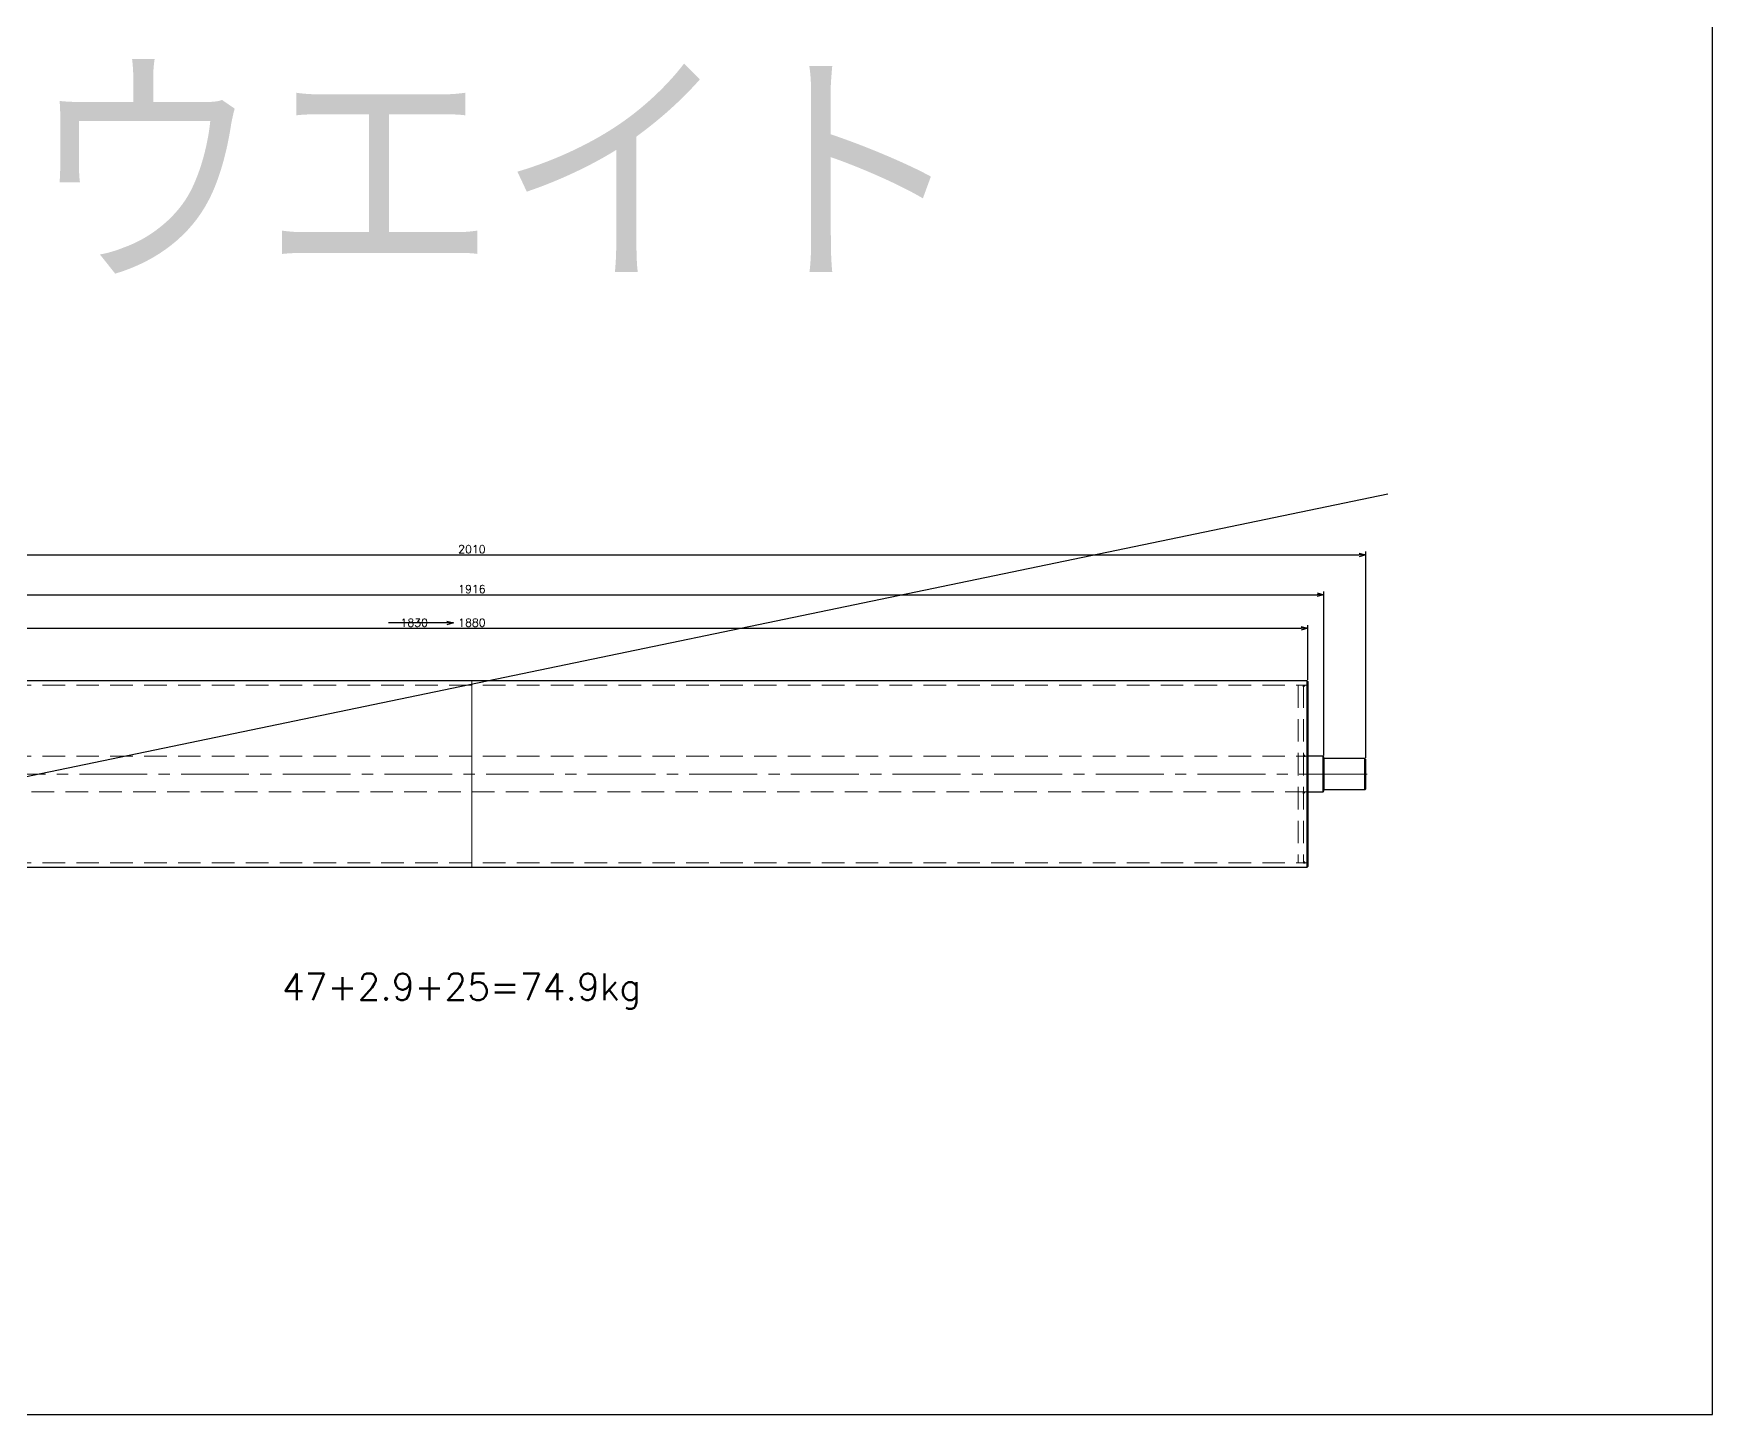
# Model space of a CAD drawing. Header units: millimetres. Extents: x -8731 to 85711, y -14522 to 31379.
# Drawn here: x 3875 to 5763, y -5720 to -4169 of the extents above; entities that cross this region are included whole.
import ezdxf

# ---------------------------------------------------------------- set-up
doc = ezdxf.new("R2010")
doc.units = ezdxf.units.MM
doc.header["$LTSCALE"] = 4
doc.header["$PDMODE"] = 99
doc.header["$PDSIZE"] = 1
doc.linetypes.add('CENTER2', pattern=[28.575, 19.05, -3.175, 3.175, -3.175])
doc.linetypes.add('HIDDEN', pattern=[9.525, 6.35, -3.175])
for name, color, linetype, lineweight in [('04_HIDDEN', 2, 'HIDDEN', 13), ('05_CENTER', 4, 'CENTER2', 13), ('08_DIM', 3, 'Continuous', 13)]:
    doc.layers.add(name, color=color, linetype=linetype, lineweight=lineweight)
doc.layers.add('10_DRAFT', color=8, linetype='Continuous', lineweight=0, plot=False)
doc.styles.add('KSS_TXT', font='txt.shx', dxfattribs={"bigfont": 'extfont2.shx'})
doc.dimstyles.new('KSS_DIM', dxfattribs={"dimscale": 3, "dimtxt": 3, "dimasz": 2.5, "dimexe": 1.25, "dimexo": 0.625, "dimtad": 1, "dimdsep": 46, "dimtxsty": 'KSS_TXT', "dimblk": 'OPEN30', "dimcen": 0, "dimazin": 2, "dimtfac": 0.75, "dimtmove": 0, "dimatfit": 3, "dimldrblk": 'OPEN30', "dimfxl": 1, "dimtolj": 1, "dimarcsym": 0})

# ---------------------------------------------------------------- blocks, each defined once
blk = doc.blocks.new('_Open30')
at = {"color": 0, "linetype": 'ByBlock', "lineweight": -2}
for p, q in [((-1, 0.27), (0, 0)), ((0, 0), (-1, -0.27)), ((0, 0), (-1, 0))]:
    blk.add_line(p, q, dxfattribs=at)
blk = doc.blocks.new('*D2291')
at = {"layer": '08_DIM', "color": 0, "lineweight": -2, "transparency": 16777216}
for p, q in [((3427.8, -4894.8), (3427.8, -4833.2)), ((3435.3, -4836.9), (5300.3, -4836.9)), ((5307.8, -4894.8), (5307.8, -4833.2))]:
    blk.add_line(p, q, dxfattribs=at)
at = {"layer": 'Defpoints', "color": 0, "transparency": 16777216}
for p in [(5307.8, -4836.9), (3427.8, -4896.7), (5307.8, -4896.7)]:
    blk.add_point(p, dxfattribs=at)
at = {"layer": '08_DIM', "color": 0, "lineweight": -2, "transparency": 16777216, "xscale": 7.5, "yscale": 7.5, "zscale": 7.5, "rotation": 180}
blk.add_blockref('_Open30', (3427.8, -4836.9), dxfattribs=at)
at = {"layer": '08_DIM', "color": 0, "lineweight": -2, "transparency": 16777216, "xscale": 7.5, "yscale": 7.5, "zscale": 7.5}
blk.add_blockref('_Open30', (5307.8, -4836.9), dxfattribs=at)
at = {"layer": '08_DIM', "color": 0, "transparency": 16777216, "insert": (4367.8, -4830.6), "char_height": 9, "attachment_point": 5, "style": 'KSS_TXT'}
blk.add_mtext('\\A1;1880', dxfattribs=at)
blk = doc.blocks.new('A$C67F20274_1_1_1')
h = blk.add_hatch(color=3)
h.dxf.hatch_style = 1
h.paths.add_polyline_path([(0, -2), (0, 0), (-2, 0)])
at = {"color": 3}
blk.add_lwpolyline([(0, 0), (-2, 0), (-2, 0), (0, -2)], close=True, dxfattribs=at)
blk = doc.blocks.new('A$C11311CD3_1_1_1')
at = {"color": 0}
for p, q in [((939, 105), (939, -105)), ((957, -20), (957, 20)), ((1004, -17.5), (1004, 17.5))]:
    blk.add_line(p, q, dxfattribs=at)
for points in [[(-939, 105), (939, 105), (940, 104), (940, -104), (939, -105), (-939, -105), (-940, -104), (-940, 104)], [(958, 17.5), (958, -17.5), (1004, -17.5), (1005, -16.5), (1005, 16.5), (1004, 17.5)]]:
    blk.add_lwpolyline(points, close=True, dxfattribs=at)
blk.add_lwpolyline([(940, -20), (957, -20), (958, -19), (958, 19), (957, 20), (940, 20)], dxfattribs=at)
at = {"layer": '04_HIDDEN'}
for p, q in [((-940, 100), (940, 100)), ((929, 100), (929, -99.9)), ((935, 100), (935, -99.9)), ((-940, -99.9), (940, -99.9))]:
    blk.add_line(p, q, dxfattribs=at)
for points in [[(-940, 20), (940, 20)], [(940, -20), (-940, -20)]]:
    blk.add_lwpolyline(points, dxfattribs=at)
at = {"layer": '05_CENTER'}
blk.add_line((-1012.8, 0), (1012.8, 0), dxfattribs=at)
at = {"layer": '10_DRAFT'}
blk.add_line((0, 105), (0, -105), dxfattribs=at)
at = {"xscale": -1}
for p in [(935, 100), (935, -20)]:
    blk.add_blockref('A$C67F20274_1_1_1', p, dxfattribs=at)
at = {"rotation": 180}
for p in [(935, 20), (935, -99.9)]:
    blk.add_blockref('A$C67F20274_1_1_1', p, dxfattribs=at)
blk = doc.blocks.new('*D2292')
at = {"layer": '08_DIM', "color": 0, "lineweight": -2, "transparency": 16777216}
for p, q in [((3409.8, -4979.8), (3409.8, -4795.5)), ((3417.3, -4799.2), (5318.3, -4799.2)), ((5325.8, -4979.8), (5325.8, -4795.5))]:
    blk.add_line(p, q, dxfattribs=at)
at = {"layer": 'Defpoints', "color": 0, "transparency": 16777216}
for p in [(5325.8, -4799.2), (3409.8, -4981.7), (5325.8, -4981.7)]:
    blk.add_point(p, dxfattribs=at)
at = {"layer": '08_DIM', "color": 0, "lineweight": -2, "transparency": 16777216, "xscale": 7.5, "yscale": 7.5, "zscale": 7.5, "rotation": 180}
blk.add_blockref('_Open30', (3409.8, -4799.2), dxfattribs=at)
at = {"layer": '08_DIM', "color": 0, "lineweight": -2, "transparency": 16777216, "xscale": 7.5, "yscale": 7.5, "zscale": 7.5}
blk.add_blockref('_Open30', (5325.8, -4799.2), dxfattribs=at)
at = {"layer": '08_DIM', "color": 0, "transparency": 16777216, "insert": (4367.8, -4792.8), "char_height": 9, "attachment_point": 5, "style": 'KSS_TXT'}
blk.add_mtext('\\A1;1916', dxfattribs=at)
blk = doc.blocks.new('*D2293')
at = {"layer": '08_DIM', "color": 0, "lineweight": -2, "transparency": 16777216}
for p, q in [((3362.8, -4982.3), (3362.8, -4750.7)), ((3370.3, -4754.4), (5365.3, -4754.4)), ((5372.8, -4982.3), (5372.8, -4750.7))]:
    blk.add_line(p, q, dxfattribs=at)
at = {"layer": 'Defpoints', "color": 0, "transparency": 16777216}
for p in [(5372.8, -4754.4), (3362.8, -4984.2), (5372.8, -4984.2)]:
    blk.add_point(p, dxfattribs=at)
at = {"layer": '08_DIM', "color": 0, "lineweight": -2, "transparency": 16777216, "xscale": 7.5, "yscale": 7.5, "zscale": 7.5, "rotation": 180}
blk.add_blockref('_Open30', (3362.8, -4754.4), dxfattribs=at)
at = {"layer": '08_DIM', "color": 0, "lineweight": -2, "transparency": 16777216, "xscale": 7.5, "yscale": 7.5, "zscale": 7.5}
blk.add_blockref('_Open30', (5372.8, -4754.4), dxfattribs=at)
at = {"layer": '08_DIM', "color": 0, "transparency": 16777216, "insert": (4367.8, -4748), "char_height": 9, "attachment_point": 5, "style": 'KSS_TXT'}
blk.add_mtext('\\A1;2010', dxfattribs=at)

msp = doc.modelspace()

# ---------------------------------------------------------------- linework, layer by layer
at = {"color": 2}
msp.add_line((5397.57814, -4686.26574), (3031.56831, -5176.92803), dxfattribs=at)
msp.add_lwpolyline([(-5179.27544, -5720.36863), (5762.61031, -5720.36863), (5762.61031, -766.74502), (-5179.27544, -766.74502)], close=True, dxfattribs=at)

# ---------------------------------------------------------------- block references
msp.add_blockref('A$C11311CD3_1_1_1', (4367.75706, -5000.72447))

# ---------------------------------------------------------------- texts
at = {"layer": '08_DIM', "style": 'KSS_TXT'}
msp.add_text('ウエイト', height=240, dxfattribs=at).set_placement((3868.24947, -4450.71716))
at = {"layer": '08_DIM', "color": 1, "style": 'KSS_TXT'}
msp.add_text('1830', height=9, dxfattribs=at).set_placement((4287.51672, -4835.0924))
at = {"layer": '08_DIM', "color": 6, "style": 'KSS_TXT'}
msp.add_text('47+2.9+25=74.9kg', height=30, dxfattribs=at).set_placement((4154.26558, -5254.6849))

# ---------------------------------------------------------------- dimensions: what is measured, and where the dimension line sits
at = {"layer": '08_DIM', "color": 1}
for base, p1, p2, picture, middle in [((5372.75706, -4754.42231), (3362.75706, -4984.22447), (5372.75706, -4984.22447), '*D2293', (4367.75706, -4748.04731)), ((5325.75706, -4799.21783), (3409.75706, -4981.72447), (5325.75706, -4981.72447), '*D2292', (4367.75706, -4792.84283)), ((5307.75706, -4836.94314), (3427.75706, -4896.72447), (5307.75706, -4896.72447), '*D2291', (4367.75706, -4830.56814))]:
    dim = msp.add_linear_dim(base=base, p1=p1, p2=p2, dimstyle='KSS_DIM', override={"dimscale": 3}, dxfattribs=at)
    dim.commit()
    dim.dimension.update_dxf_attribs({"geometry": picture, "text_midpoint": middle})

# ---------------------------------------------------------------- leaders
msp.add_leader([(4347.25402, -4830.84583), (4274.03071, -4830.84583)], dimstyle='KSS_DIM', dxfattribs=at)

doc.saveas('drawing.dxf')
